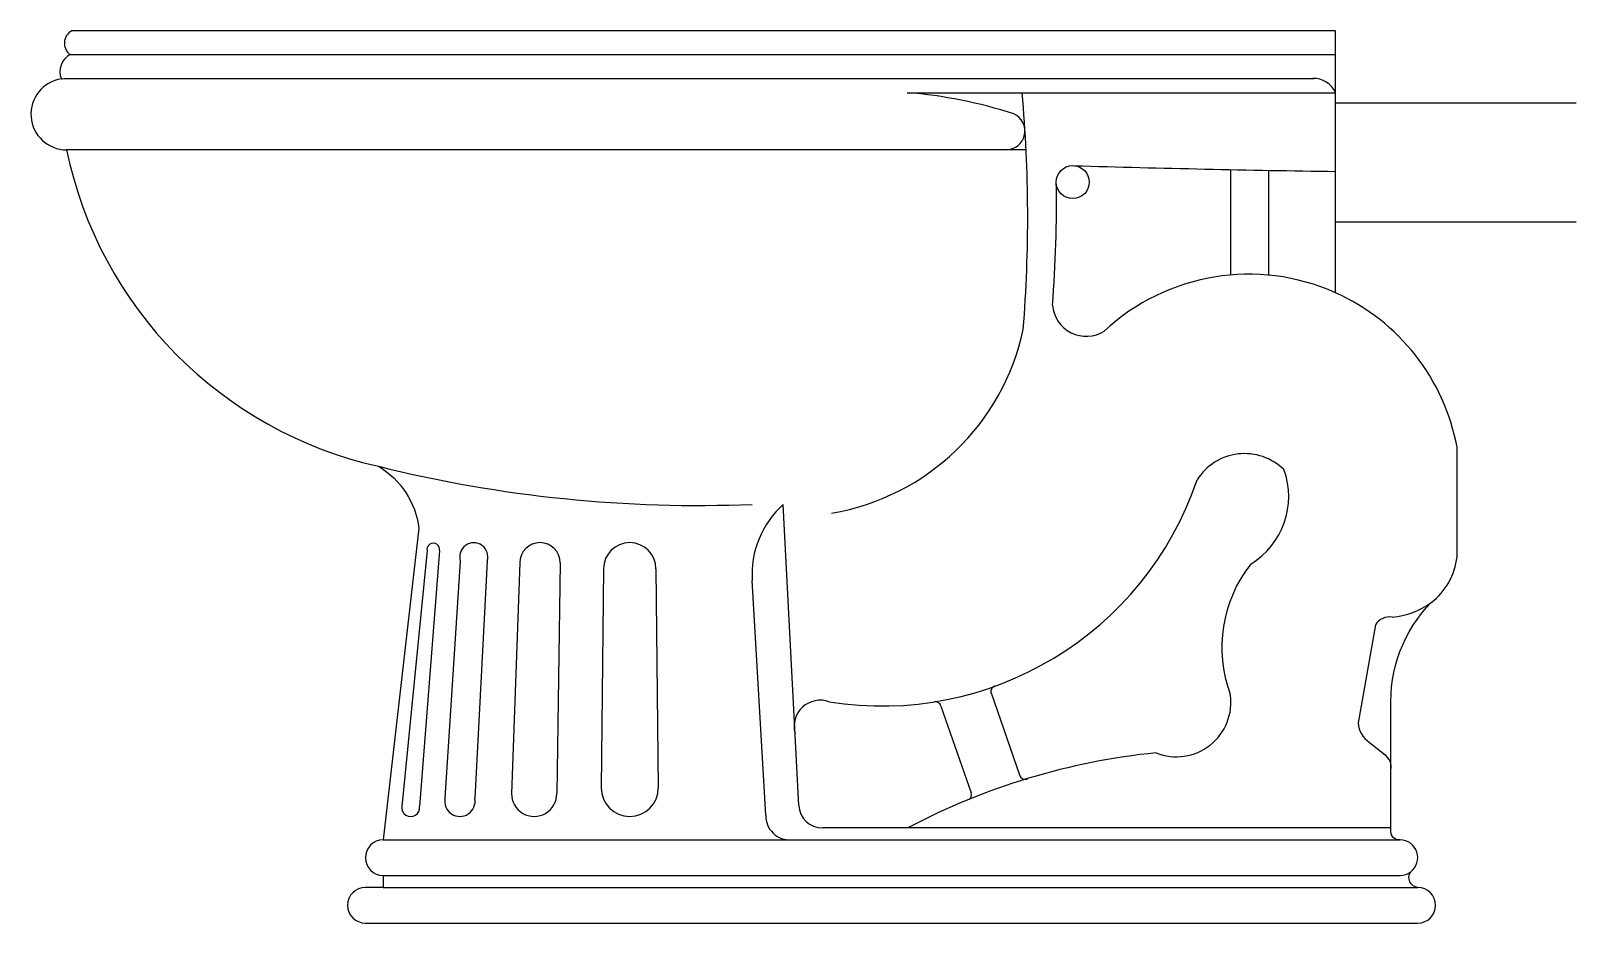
# Model space of a CAD drawing. Header units: millimetres. Extents: x -3001.175 to -3000.526, y 2964.429 to 2964.804.
import ezdxf

# ---------------------------------------------------------------- set-up
doc = ezdxf.new("R2010")
doc.units = ezdxf.units.MM
doc.header["$LTSCALE"] = 10
doc.layers.add('banheiro_louças', color=2, linetype='Continuous')

msp = doc.modelspace()

# ---------------------------------------------------------------- linework, layer by layer
at = {"layer": 'banheiro_louças', "color": 1}
for p, q in [((-3001.15886, 2964.79425), (-3000.62735, 2964.79425)), ((-3001.16035, 2964.78425), (-3000.63632, 2964.78425)), ((-3000.80724, 2964.77827), (-3000.62735, 2964.77827)), ((-3000.75735, 2964.75425), (-3001.16035, 2964.75425)), ((-3000.67146, 2964.74596), (-3000.67146, 2964.70166)), ((-3000.65551, 2964.74565), (-3000.65551, 2964.7016)), ((-3000.85285, 2964.47873), (-3000.85935, 2964.60525)), ((-3001.00898, 2964.58585), (-3001.0195, 2964.47831)), ((-3001.00372, 2964.58585), (-3001.01211, 2964.47819)), ((-3000.995, 2964.58143), (-3001.00145, 2964.48171)), ((-3000.98368, 2964.58143), (-3000.98892, 2964.48171)), ((-3000.97002, 2964.58067), (-3000.97348, 2964.48378)), ((-3000.95302, 2964.58067), (-3000.95448, 2964.48378)), ((-3000.93484, 2964.57817), (-3000.93584, 2964.48608)), ((-3000.91284, 2964.57817), (-3000.91184, 2964.48608)), ((-3000.86666, 2964.47455), (-3000.87235, 2964.57325)), ((-3000.6106, 2964.55461), (-3000.61786, 2964.51339)), ((-3000.79314, 2964.52047), (-3000.78042, 2964.48398)), ((-3000.77208, 2964.52598), (-3000.75992, 2964.49111)), ((-3000.61318, 2964.50519), (-3000.60661, 2964.50004)), ((-3000.6041, 2964.46925), (-3000.84287, 2964.46925)), ((-3001.02741, 2964.46425), (-3000.6003, 2964.46425)), ((-3001.02741, 2964.44925), (-3000.6003, 2964.44925)), ((-3001.02741, 2964.44425), (-3000.5928, 2964.44425))]:
    msp.add_line(p, q, dxfattribs=at)
at = {"layer": 'banheiro_louças'}
for p, q in [((-3000.52635, 2964.77385), (-3000.62735, 2964.77385)), ((-3000.52635, 2964.72385), (-3000.62735, 2964.72385))]:
    msp.add_line(p, q, dxfattribs=at)
msp.add_lwpolyline([(-3000.60174, 2964.46425, -0.363613), (-3000.6041, 2964.46925), (-3000.6041, 2964.51925, -0.208778), (-3000.58721, 2964.56398, 0.205302), (-3000.57635, 2964.58325), (-3000.57635, 2964.62925, 0.246039), (-3000.62735, 2964.69417), (-3000.62735, 2964.80425), (-3001.15816, 2964.80425, 0.553817), (-3001.15886, 2964.79425, 0.384339), (-3001.16257, 2964.78408, 0.928328), (-3001.16035, 2964.75425, 0.294895), (-3001.02935, 2964.62125, -0.229087), (-3001.01235, 2964.59525), (-3001.02741, 2964.46425, 0.992278), (-3001.02741, 2964.44925), (-3001.02741, 2964.44425), (-3001.02741, 2964.44425), (-3001.03491, 2964.44425, 0.992278), (-3001.03491, 2964.42925), (-3000.5928, 2964.42925, 0.992278), (-3000.5928, 2964.44425, -0.583903), (-3000.5958, 2964.45078, 0.714552), (-3000.6003, 2964.46425, 0.003876)], format="xyb", close=True, dxfattribs=at)
at = {"layer": 'banheiro_louças', "color": 1}
msp.add_lwpolyline([(-3001.16257, 2964.78408, -0.037168), (-3001.16035, 2964.78425)], format="xyb", dxfattribs=at)
msp.add_circle((-3000.73777, 2964.74068), 0.00693, dxfattribs=at)
for centre, radius, start, end in [((-3000.63661, 2964.77409), 0.01016, 24.27363, 91.66384), ((-3000.82232, 2964.58632), 0.19254, 71.90022, 85.50604), ((-3001.35082, 2964.72584), 0.59414, 355.45947, 5.06224), ((-3000.7657, 2964.76215), 0.00786, 270, 65.99798), ((-3000.50414, 2972.88244), 8.1382, 268.359774, 269.132517), ((-3001.29311, 2964.73126), 0.5485, 355.5719, 0.99401), ((-3000.66383, 2964.61302), 0.08897, 65.79554, 133.02563), ((-3000.7321, 2964.69008), 0.0142, 184.70988, 302.19807), ((-3000.85557, 2964.69941), 0.0992, 279.60157, 348.01259), ((-3000.66559, 2964.60299), 0.02359, 45.56386, 147.84477), ((-3000.89494, 2965.16191), 0.55712, 256.03875, 272.32331), ((-3000.6801, 2964.60845), 0.03304, 301.10195, 20.15029), ((-3000.81795, 2964.6602), 0.13971, 260.87721, 341.3586), ((-3000.83293, 2964.57587), 0.03951, 131.97489, 183.80621), ((-3001.00635, 2964.58627), 0.00266, 350.8584, 189.1416), ((-3000.98934, 2964.58316), 0.00592, 342.98648, 197.01352), ((-3000.96152, 2964.58067), 0.0085, 0, 180), ((-3000.92384, 2964.57817), 0.011, 0, 180), ((-3000.61834, 2964.54513), 0.05678, 141.906, 200.24955), ((-3000.60619, 2964.58992), 0.03214, 274.67582, 306.18542), ((-3000.60462, 2964.55097), 0.007, 81.32317, 148.67412), ((-3000.76993, 2964.52662), 0.00224, 106.35639, 201.83004), ((-3000.84384, 2964.51195), 0.01097, 70.03364, 195.51126), ((-3000.79545, 2964.51989), 0.00239, 13.95689, 99.7685), ((-3000.6942, 2964.52201), 0.02285, 248.07223, 8.71754), ((-3000.60731, 2964.51398), 0.01057, 183.22427, 236.30633), ((-3000.6745, 2964.21969), 0.28254, 95.73594, 117.96059), ((-3000.61091, 2964.49466), 0.00689, 351.48265, 51.39661), ((-3000.75785, 2964.49195), 0.00224, 196.47083, 298.85959), ((-3000.99518, 2964.48047), 0.00639, 168.81387, 11.18613), ((-3000.96398, 2964.48358), 0.0095, 178.81977, 1.18023), ((-3000.92384, 2964.48608), 0.012, 180, 0), ((-3000.7825, 2964.48315), 0.00224, 303.42386, 21.73313), ((-3001.01582, 2964.47775), 0.00373, 171.27729, 6.7546), ((-3000.84287, 2964.47925), 0.01, 182.94082, 270), ((-3000.7825, 2964.48315), 0.00224, 279.34437, 281.15895), ((-3000.85666, 2964.47423), 0.01, 178.12852, 273.51774), ((-3000.60035, 2964.45675), 0.0075, 270.44412, 307.36477)]:
    msp.add_arc(centre, radius, start, end, dxfattribs=at)

doc.saveas('drawing.dxf')
